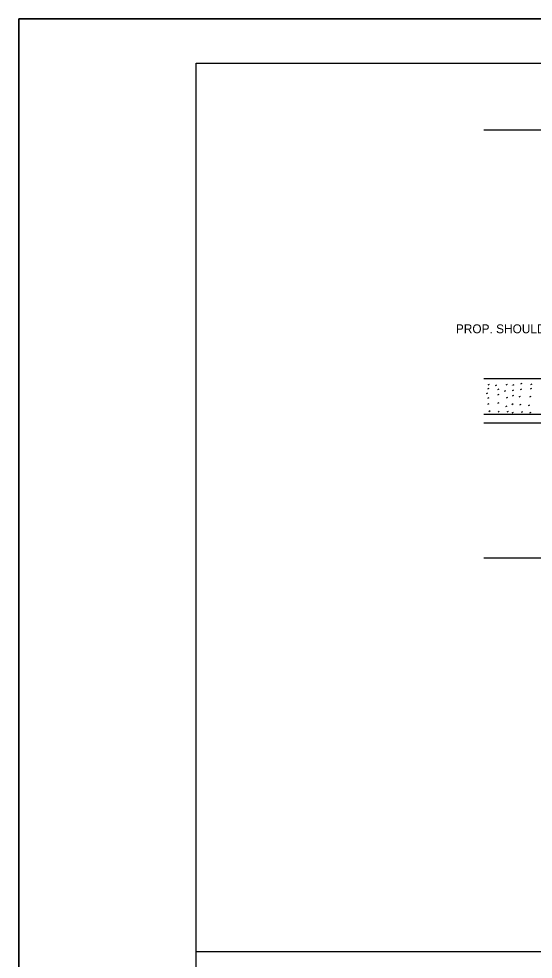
# Model space of a CAD drawing. Extents: x 90352 to 91032, y 69232 to 69672.
# Drawn here: x 90352.3 to 90468.3, y 69460.7 to 69672.4 of the extents above; entities that cross this region are included whole.
import ezdxf

# ---------------------------------------------------------------- set-up
doc = ezdxf.new("R2010")
doc.units = 0
for name, color, linetype in [('Alignment_EX_50 Centerline', 7, 'Continuous'), ('Design_EX_Roadway Notes', 7, 'Continuous'), ('Level 48', 7, 'Continuous'), ('Removal_Items', 7, 'Continuous'), ('ROW_EX ROW Line', 7, 'Continuous'), ('Sheets_50 Reference Boundary', 7, 'Continuous'), ('Sheets_General Details', 7, 'Continuous'), ('Sheets_Printer Plotting Border', 7, 'Continuous'), ('Topo_EOP', 7, 'Continuous'), ('Topo_Shoulder', 7, 'Continuous')]:
    doc.layers.add(name, color=color, linetype=linetype)

msp = doc.modelspace()

# ---------------------------------------------------------------- linework, layer by layer
at = {"layer": 'Alignment_EX_50 Centerline'}
msp.add_lwpolyline([(90457.13, 69551.05), (90467.8, 69551.05)], dxfattribs=at)
at = {"layer": 'Level 48'}
msp.add_lwpolyline([(90352.35, 69672.43), (91032.35, 69672.43), (91032.35, 69232.43), (90352.35, 69232.43)], close=True, dxfattribs=at)
at = {"layer": 'Removal_Items'}
for p, q in [((90458.05, 69589.13), (90458.35, 69589.28)), ((90458.12, 69590), (90458.41, 69590.15)), ((90459.76, 69589.87), (90460.06, 69590.02)), ((90460.29, 69589), (90460.59, 69589.16)), ((90462.15, 69590.04), (90462.45, 69590.19)), ((90463.49, 69589.87), (90463.49, 69589.87)), ((90463.68, 69589.94), (90463.98, 69590.09)), ((90465.4, 69588.94), (90465.7, 69589.09)), ((90465.47, 69590.26), (90465.76, 69590.41)), ((90467.64, 69589.11), (90467.94, 69589.26)), ((90467.71, 69590.13), (90468.01, 69590.28)), ((90457.76, 69588.08), (90458.06, 69588.23)), ((90458.07, 69587.04), (90458.37, 69587.19)), ((90460.3, 69587.81), (90460.6, 69587.96)), ((90461.79, 69588.57), (90462.09, 69588.72)), ((90462.25, 69587.08), (90462.55, 69587.23)), ((90463.61, 69588.77), (90463.91, 69588.93)), ((90463.62, 69587.58), (90463.92, 69587.73)), ((90465.12, 69587.29), (90465.42, 69587.45)), ((90467.51, 69587.32), (90467.81, 69587.47)), ((90458.08, 69585.7), (90458.38, 69585.85)), ((90460.32, 69585.87), (90460.62, 69586.02)), ((90462.12, 69585.13), (90462.42, 69585.29)), ((90463.49, 69585.63), (90463.79, 69585.79)), ((90465.29, 69585.5), (90465.59, 69585.65)), ((90467.23, 69585.37), (90467.53, 69585.52)), ((90458.25, 69584.05), (90458.54, 69584.21)), ((90460.34, 69583.92), (90460.64, 69584.08)), ((90462.43, 69583.94), (90462.73, 69584.1)), ((90463.51, 69583.69), (90463.81, 69583.85)), ((90465.6, 69583.86), (90465.9, 69584.01)), ((90467.54, 69583.73), (90467.84, 69583.88))]:
    msp.add_line(p, q, dxfattribs=at)
at = {"layer": 'ROW_EX ROW Line'}
msp.add_lwpolyline([(90457.13, 69647.45), (90472.2, 69647.45)], dxfattribs=at)
at = {"layer": 'Sheets_50 Reference Boundary'}
msp.add_lwpolyline([(90392.35, 69662.43), (91022.35, 69662.43), (91022.35, 69262.43), (90392.35, 69262.43)], close=True, dxfattribs=at)
at = {"layer": 'Sheets_General Details'}
for p, q in [((90352.35, 69672.43), (90352.35, 69232.43)), ((91032.35, 69672.43), (90352.35, 69672.43)), ((90457.13, 69551.05), (90662.57, 69551.05)), ((90392.35, 69462.43), (91022.35, 69462.43))]:
    msp.add_line(p, q, dxfattribs=at)
msp.add_lwpolyline([(90392.35, 69662.43), (91022.35, 69662.43), (91022.35, 69242.43), (90392.35, 69242.43)], close=True, dxfattribs=at)
at = {"layer": 'Sheets_Printer Plotting Border'}
msp.add_lwpolyline([(90352.35, 69232.43), (91032.35, 69232.43), (91032.35, 69672.43), (90352.35, 69672.43)], close=True, dxfattribs=at)
at = {"layer": 'Topo_EOP'}
for p, q in [((90457.13, 69583.45), (90661.11, 69583.45)), ((90457.13, 69581.45), (90661.11, 69581.45))]:
    msp.add_line(p, q, dxfattribs=at)
at = {"layer": 'Topo_Shoulder'}
msp.add_line((90457.13, 69591.45), (90502.12, 69591.45), dxfattribs=at)

# ---------------------------------------------------------------- texts
at = {"layer": 'Design_EX_Roadway Notes'}
msp.add_text('PROP. SHOULDER', height=1.9996, dxfattribs=at).set_placement((90450.85, 69601.64))

doc.saveas('drawing.dxf')
